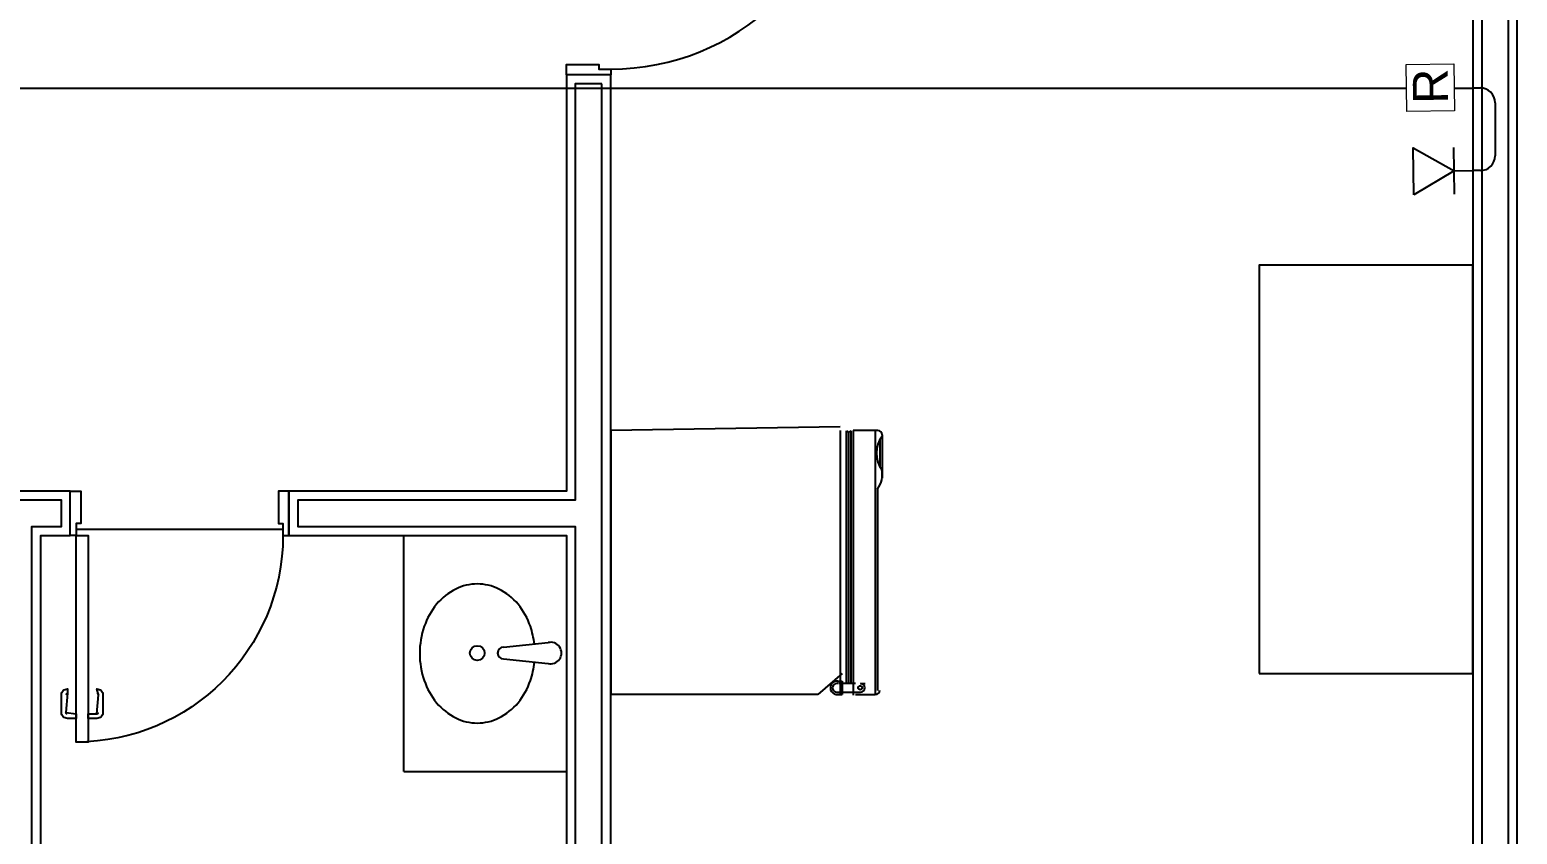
# Model space of a CAD drawing. Header units: millimetres. Extents: x 919107448 to 1838457809, y 576475876 to 1049404419.
# Drawn here: x 919227787 to 919228290, y 576496936 to 576497209 of the extents above; entities that cross this region are included whole.
import ezdxf

# ---------------------------------------------------------------- set-up
doc = ezdxf.new("R2010")
doc.units = ezdxf.units.MM
for name, color, linetype in [('Arquitetura', 253, 'Continuous'), ('AZUL-SELO', 152, 'Continuous'), ('ELE-Telefonia', 210, 'Continuous'), ('ENE-ELETRO_EMBUTIDO', 4, 'Continuous')]:
    doc.layers.add(name, color=color, linetype=linetype)
for name, color, linetype, lineweight in [('ELE-PONTOS DE FORÇA', 3, 'Continuous', 5), ('PDF2_a-ins', 160, 'Continuous', 0), ('PDF2_Text', 162, 'Continuous', 0)]:
    doc.layers.add(name, color=color, linetype=linetype, lineweight=lineweight)
doc.styles.add('PDF Arial', font='arial.ttf')

# ---------------------------------------------------------------- blocks, each defined once
blk = doc.blocks.new('P70')
at = {"layer": 'Arquitetura'}
for points in [[(10, 0), (14, 0), (14, 70), (10, 70)], [(8, -15), (11.5, -15), (11.5, -4), (10, -4), (10, 0), (8, 0)], [(82, -15), (78.5, -15), (78.5, -4), (80, -4), (80, 0), (82, 0)]]:
    blk.add_lwpolyline(points, close=True, dxfattribs=at)
for points in [[(5, 60), (5, 54, 0.414214), (7, 52), (7, 53.5, -0.414214), (6.5, 54), (6.5, 60, -0.414214), (7, 60.5), (10, 60.5), (10, 62), (7, 62, 0.414214)], [(17.5, 54, -0.414214), (17, 53.5), (17, 52, 0.414214), (19, 54), (19, 60, 0.414214), (17, 62), (14, 62), (14, 60.5), (17, 60.5, -0.414214), (17.5, 60)]]:
    blk.add_lwpolyline(points, format="xyb", close=True, dxfattribs=at)
at = {"layer": 'Arquitetura', "linetype": 'Continuous'}
blk.add_arc((10, 0), 70, 360, 90, dxfattribs=at)
blk = doc.blocks.new('P80')
at = {"layer": 'Arquitetura'}
for points in [[(10, 0), (14, 0), (14, 80), (10, 80)], [(8, -15), (11.5, -15), (11.5, -4), (10, -4), (10, 0), (8, 0)], [(92, -15), (88.5, -15), (88.5, -4), (90, -4), (90, 0), (92, 0)]]:
    blk.add_lwpolyline(points, close=True, dxfattribs=at)
for points in [[(5, 70), (5, 64, 0.414214), (7, 62), (7, 63.5, -0.414214), (6.5, 64), (6.5, 70, -0.414214), (7, 70.5), (10, 70.5), (10, 72), (7, 72, 0.414214)], [(17.5, 64, -0.414214), (17, 63.5), (17, 62, 0.414214), (19, 64), (19, 70, 0.414214), (17, 72), (14, 72), (14, 70.5), (17, 70.5, -0.414214), (17.5, 70)]]:
    blk.add_lwpolyline(points, format="xyb", close=True, dxfattribs=at)
at = {"layer": 'Arquitetura', "linetype": 'Continuous'}
blk.add_arc((9.91, 0.01), 80.09, 359.9901, 87.0723, dxfattribs=at)
blk = doc.blocks.new('Pia')
at = {"layer": 'Arquitetura'}
for p, q in [((919229443.57, 576496954.07), (919229443.57, 576497034.07)), ((919229477.29, 576496996.22), (919229492.35, 576496997.76)), ((919229477.29, 576496992.22), (919229492.35, 576496990.68)), ((919229443.57, 576496954.07), (919229498.57, 576496954.07))]:
    blk.add_line(p, q, dxfattribs=at)
blk.add_lwpolyline([(919229487.73, 576496997.29, 0.054289), (919229486.37, 576497003.28, 0.090532), (919229482.2, 576497010.74, 0.10422), (919229475.67, 576497015.92, 0.116509), (919229468.4, 576497017.64, 0.116509), (919229461.13, 576497015.92, 0.10422), (919229454.61, 576497010.74, 0.090532), (919229450.43, 576497003.28, 0.08277), (919229448.89, 576496994.07, 0.08277), (919229450.43, 576496984.87, 0.090532), (919229454.61, 576496977.41, 0.10422), (919229461.13, 576496972.23, 0.116509), (919229468.4, 576496970.51, 0.116509), (919229475.67, 576496972.23, 0.10422), (919229482.2, 576496977.41, 0.090532), (919229486.37, 576496984.87, 0.056834), (919229487.76, 576496991.15, 0.056834)], format="xyb", dxfattribs=at)
blk.add_circle((919229468.38, 576496994.22), 2.5, dxfattribs=at)
for centre, radius, start, end in [((919229477.29, 576496994.22), 2, 90, 270), ((919229493.25, 576496994.22), 3.65, 255.7705, 104.2295)]:
    blk.add_arc(centre, radius, start, end, dxfattribs=at)
blk = doc.blocks.new('geladeira')
at = {"layer": 'Arquitetura', "ltscale": 3}
for p, q in [((919229565.91, 576496848.99), (919229565.91, 576496917.29)), ((919229566.66, 576496829.18), (919229566.66, 576496918.58)), ((919229573.38, 576496918.58), (919229566.66, 576496918.58)), ((919229579.4, 576496917.84), (919229571.68, 576496917.84)), ((919229574.12, 576496829.18), (919229574.12, 576496918.78)), ((919229579.4, 576496918.59), (919229577.84, 576496918.59)), ((919229577.84, 576496914.11), (919229577.84, 576496918.59)), ((919229577.86, 576496911.53), (919229586.14, 576496918.57)), ((919229578.6, 576496829.18), (919229578.6, 576496918.78)), ((919229578.6, 576496829.8), (919229578.6, 576496916.42)), ((919229578.6, 576496829.8), (919229578.6, 576496916.42)), ((919229656.26, 576496829.18), (919229656.26, 576496918.78)), ((919229571.68, 576496914.85), (919229570.11, 576496914.85)), ((919229573.38, 576496914.91), (919229579.13, 576496914.91)), ((919229574.87, 576496915.05), (919229574.87, 576496829.25)), ((919229575.62, 576496915.05), (919229575.62, 576496829.8)), ((919229576.4, 576496915.05), (919229576.4, 576496829.31)), ((919229579.28, 576496914.11), (919229577.84, 576496914.11)), ((919229564.34, 576496830.66), (919229564.34, 576496845.35)), ((919229565.09, 576496832.18), (919229565.09, 576496841.48)), ((919229575.62, 576496829.8), (919229574.87, 576496829.25)), ((919229576.4, 576496829.31), (919229575.62, 576496829.8)), ((919229565.83, 576496829.16), (919229566.66, 576496829.16)), ((919229566.66, 576496829.18), (919229574.16, 576496829.18))]:
    blk.add_line(p, q, dxfattribs=at)
at = {"layer": 'Arquitetura'}
for p, q in [((919229586.14, 576496918.57), (919229656.26, 576496918.57)), ((919229578.6, 576496827.91), (919229656.26, 576496829.18))]:
    blk.add_line(p, q, dxfattribs=at)
at = {"layer": 'Arquitetura', "ltscale": 3}
blk.add_circle((919229571.77, 576496916.32), 0.689, dxfattribs=at)
for centre, radius, start, end in [((919229566.66, 576496917.09), 1.49, 90, 180), ((919229571.69, 576496916.35), 1.49, 90.1745, 269.8255), ((919229579.62, 576496916.35), 2.26, 264.6823, 98.3855), ((919229579.62, 576496916.35), 1.51, 261.6145, 98.3855), ((919229579.28, 576496912.61), 1.49, 84.6823, 90), ((919229572.5, 576496844.13), 8.19, 135, 135.5357), ((919229572.5, 576496844.13), 8.19, 143.5994, 192.1258), ((919229556.75, 576496836.83), 9.55, 322.6642, 37.3358), ((919229565.83, 576496830.66), 1.49, 180, 270)]:
    blk.add_arc(centre, radius, start, end, dxfattribs=at)
for points in [[(919229570.19, 576496916.35), (919229570.63, 576496915.29), (919229570.63, 576496915.27)], [(919229571.68, 576496917.84), (919229571.68, 576496917.84), (919229571.68, 576496917.84), (919229570.62, 576496917.4)], [(919229573.39, 576496918.57), (919229573.39, 576496918.57), (919229571.68, 576496918.58), (919229573.39, 576496918.57)], [(919229578.97, 576496918.2), (919229578.97, 576496918.2), (919229578.97, 576496918.2)], [(919229571.68, 576496914.85), (919229571.68, 576496914.85), (919229565.9, 576496914.86)], [(919229565.9, 576496914.86), (919229565.9, 576496914.86), (919229565.9, 576496914.86)], [(919229570.76, 576496914.85), (919229571.67, 576496914.85), (919229571.68, 576496914.85), (919229570.76, 576496914.85)], [(919229571.68, 576496914.85), (919229570.76, 576496914.85), (919229570.76, 576496914.85), (919229571.68, 576496914.85)]]:
    blk.add_solid(points, dxfattribs=at)
blk = doc.blocks.new('ELE-PTO-TELEFONE BAIXA')
at = {"color": 0, "ltscale": 0.01}
for points in [[(0.1899, 0.075), (0.1899, -0.075), (0.06, 0), (0.1899, 0.075)], [(0.06, 0.075), (0.06, -0.075)], [(0.06, 0), (0, 0)]]:
    blk.add_lwpolyline(points, dxfattribs=at)
blk = doc.blocks.new('Ponto de Wifi')
at = {"layer": 'ELE-PONTOS DE FORÇA', "color": 6}
blk.add_line((919227578.7544, 576497168.6352), (919227578.7134, 576497168.6352), dxfattribs=at)
at = {"layer": 'PDF2_a-ins', "color": 6, "lineweight": 20}
for p, q in [((919227578.7544, 576497168.6848), (919227578.8598, 576497168.6848)), ((919227578.7544, 576497168.5814), (919227578.7544, 576497168.6848)), ((919227578.8598, 576497168.6848), (919227578.8598, 576497168.5814)), ((919227578.8598, 576497168.5814), (919227578.7544, 576497168.5814))]:
    blk.add_line(p, q, dxfattribs=at)
at = {"layer": 'PDF2_Text', "color": 6, "style": 'PDF Arial'}
blk.add_text('R', height=0.0772, rotation=270, dxfattribs=at).set_placement((919227578.7686, 576497168.6691))

msp = doc.modelspace()

# ---------------------------------------------------------------- linework, layer by layer
at = {"layer": 'Arquitetura'}
for p, q in [((919227872.42, 576497039.52), (919227802.42, 576497039.52)), ((919227913.41, 576497037.52), (919227968.42, 576497037.52)), ((919227968.42, 576497037.52), (919227968.42, 576496937.52))]:
    msp.add_line(p, q, dxfattribs=at)
msp.add_lwpolyline([(919228216.92, 576497285.52), (919228250.42, 576497285.52), (919228250.42, 576497260.52), (919228275.42, 576497260.52), (919228275.42, 576496585.52), (919228204.42, 576496585.52), (919228204.42, 576496570.52), (919228290.42, 576496570.52), (919228290.42, 576497665.52), (919228275.42, 576497665.52), (919228265.42, 576497665.52), (919228265.42, 576497650.52), (919228275.42, 576497650.52), (919228275.42, 576497300.52), (919228216.92, 576497300.52), (919228216.92, 576497285.52)], dxfattribs=at)
for points in [[(919228219.92, 576497288.52), (919228253.42, 576497288.52), (919228253.42, 576497263.52), (919228278.42, 576497263.52), (919228278.42, 576496582.52), (919228207.42, 576496582.52), (919228207.42, 576496573.52), (919228287.42, 576496573.52), (919228287.42, 576497662.52), (919228275.42, 576497662.52), (919228268.42, 576497662.52), (919228268.42, 576497653.52), (919228278.42, 576497653.52), (919228278.42, 576497297.52), (919228219.92, 576497297.52), (919228219.92, 576497288.52)], [(919227983.42, 576497193.52), (919227968.42, 576497193.52), (919227968.42, 576497052.52), (919227874.42, 576497052.52), (919227874.42, 576497037.52), (919227874.42, 576497037.52), (919227874.42, 576497037.52), (919227968.42, 576497037.52), (919227968.42, 576496782.52), (919227909.42, 576496782.52), (919227909.42, 576496767.52), (919227968.42, 576496767.52), (919227968.42, 576496570.52), (919228054.42, 576496570.52), (919228054.42, 576496585.52), (919227983.42, 576496585.52)], [(919227980.42, 576497190.52), (919227971.42, 576497190.52), (919227971.42, 576497049.52), (919227877.42, 576497049.52), (919227877.42, 576497040.52), (919227877.42, 576497040.52), (919227877.42, 576497040.52), (919227971.42, 576497040.52), (919227971.42, 576496779.52), (919227912.42, 576496779.52), (919227912.42, 576496770.52), (919227971.42, 576496770.52), (919227971.42, 576496573.52), (919228051.42, 576496573.52), (919228051.42, 576496582.52), (919227980.42, 576496582.52)], [(919228203.05, 576496990.74), (919228275.42, 576496990.74), (919228275.42, 576497129.1), (919228203.05, 576497129.1)], [(919227800.42, 576497052.52), (919227775.42, 576497052.52), (919227775.42, 576496782.52), (919227737.92, 576496782.52), (919227737.92, 576496767.52), (919227849.42, 576496767.52), (919227849.42, 576496782.52), (919227790.42, 576496782.52), (919227790.42, 576497037.52), (919227800.42, 576497037.52), (919227800.42, 576497052.52)], [(919227787.42, 576497049.52), (919227778.42, 576497049.52), (919227778.42, 576496779.52), (919227740.92, 576496779.52), (919227740.92, 576496770.52), (919227846.42, 576496770.52), (919227846.42, 576496779.52), (919227787.42, 576496779.52), (919227787.42, 576497040.52), (919227797.42, 576497040.52), (919227797.42, 576497049.52)]]:
    msp.add_lwpolyline(points, close=True, dxfattribs=at)
at = {"layer": 'ENE-ELETRO_EMBUTIDO'}
for p, q in [((919228275.42, 576497189.14), (919228277.92, 576497189.14)), ((919228282.92, 576497184.14), (919228282.92, 576497166.14)), ((919228277.92, 576497161.14), (919228275.42, 576497161.14))]:
    msp.add_line(p, q, dxfattribs=at)
for points in [[(919227774.29, 576497189.09), (919228252.91, 576497189.09)], [(919228269.11, 576497189.09), (919228275.42, 576497189.09)]]:
    msp.add_lwpolyline(points, dxfattribs=at)
for centre, start, end in [((919228277.92, 576497184.14), 360, 90), ((919228277.92, 576497166.14), 270, 360)]:
    msp.add_arc(centre, 5, start, end, dxfattribs=at)

# ---------------------------------------------------------------- block references
at = {"layer": 'Arquitetura', "rotation": 270}
msp.add_blockref('P80', (919227983.42, 576497285.52), dxfattribs=at)
at = {"layer": 'Arquitetura', "xscale": -1, "rotation": 180}
msp.add_blockref('P70', (919227792.42, 576497037.52), dxfattribs=at)
at = {"layer": 'Arquitetura'}
msp.add_blockref('Pia', (-1530.16, 3.44), dxfattribs=at)
at = {"layer": 'AZUL-SELO', "rotation": 180}
msp.add_blockref('geladeira', (1838457639.68, 1152993902.22), dxfattribs=at)
at = {"layer": 'ELE-Telefonia', "color": 6, "ltscale": 0.01, "xscale": 105.9036812079165, "yscale": 105.9036812079165, "zscale": 105.9036812079165, "rotation": 180.7996806758691}
msp.add_blockref('ELE-PTO-TELEFONE BAIXA', (919228275.42, 576497161.14), dxfattribs=at)
at = {"layer": 'ENE-ELETRO_EMBUTIDO', "xscale": 153.6589851992633, "yscale": 153.6589851992633, "zscale": 153.6589851992633, "rotation": 180.7996806698685}
msp.add_blockref('Ponto de Wifi', (140916716228.87, 91123176167.66), dxfattribs=at)

doc.saveas('drawing.dxf')
